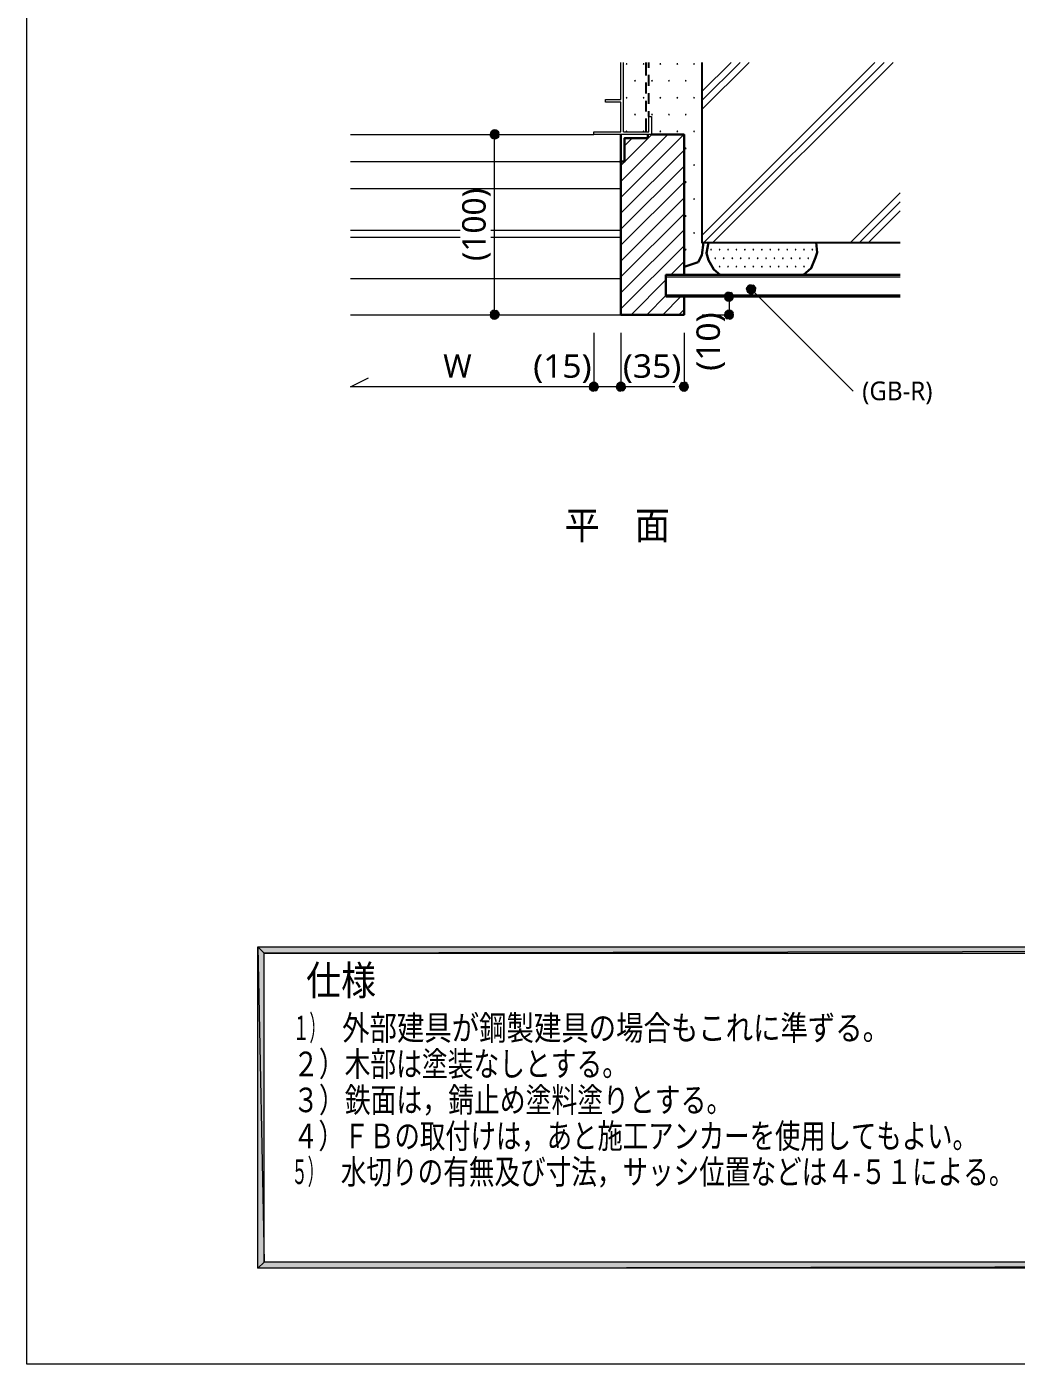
# Model space of a CAD drawing. Header units: millimetres. Extents: x 0 to 420, y 0 to 297.
# Drawn here: x 0.2 to 110, y 0 to 148.5 of the extents above; entities that cross this region are included whole.
import ezdxf
from ezdxf.enums import TextEntityAlignment as Align

# ---------------------------------------------------------------- set-up
doc = ezdxf.new("R2010")
doc.units = ezdxf.units.MM
doc.styles.add('kst32b', font='NotoSansJP-Variable.ttf')

msp = doc.modelspace()

# ---------------------------------------------------------------- hatches: boundary and pattern name
for points in [[(66.74, 144.4), (66.72, 144.38), (66.7, 144.36), (66.72, 144.34), (66.74, 144.31), (66.76, 144.34), (66.78, 144.36), (66.76, 144.38), (66.74, 144.4)], [(68.62, 144.4), (68.6, 144.38), (68.58, 144.36), (68.6, 144.34), (68.62, 144.31), (68.64, 144.34), (68.66, 144.36), (68.64, 144.38), (68.62, 144.4)], [(70.49, 144.4), (70.46, 144.38), (70.44, 144.36), (70.46, 144.34), (70.49, 144.31), (70.51, 144.34), (70.53, 144.36), (70.51, 144.38), (70.49, 144.4)], [(72.37, 144.4), (72.35, 144.38), (72.33, 144.36), (72.35, 144.34), (72.37, 144.31), (72.39, 144.34), (72.41, 144.36), (72.39, 144.38), (72.37, 144.4)], [(74.23, 144.4), (74.21, 144.38), (74.19, 144.36), (74.21, 144.34), (74.23, 144.31), (74.25, 144.34), (74.27, 144.36), (74.25, 144.38), (74.23, 144.4)], [(67.67, 142.54), (67.65, 142.52), (67.63, 142.49), (67.65, 142.47), (67.67, 142.45), (67.69, 142.47), (67.71, 142.49), (67.69, 142.52), (67.67, 142.54)], [(69.55, 142.54), (69.53, 142.52), (69.51, 142.49), (69.53, 142.47), (69.55, 142.45), (69.57, 142.47), (69.6, 142.49), (69.57, 142.52), (69.55, 142.54)], [(71.44, 142.54), (71.42, 142.52), (71.4, 142.49), (71.42, 142.47), (71.44, 142.45), (71.46, 142.47), (71.48, 142.49), (71.46, 142.52), (71.44, 142.54)], [(73.3, 142.54), (73.28, 142.52), (73.26, 142.49), (73.28, 142.47), (73.3, 142.45), (73.32, 142.47), (73.34, 142.49), (73.32, 142.52), (73.3, 142.54)], [(66.74, 140.65), (66.72, 140.63), (66.7, 140.61), (66.72, 140.59), (66.74, 140.57), (66.76, 140.59), (66.78, 140.61), (66.76, 140.63), (66.74, 140.65)], [(68.62, 140.65), (68.6, 140.63), (68.58, 140.61), (68.6, 140.59), (68.62, 140.57), (68.64, 140.59), (68.66, 140.61), (68.64, 140.63), (68.62, 140.65)], [(70.49, 140.65), (70.46, 140.63), (70.44, 140.61), (70.46, 140.59), (70.49, 140.57), (70.51, 140.59), (70.53, 140.61), (70.51, 140.63), (70.49, 140.65)], [(72.37, 140.65), (72.35, 140.63), (72.33, 140.61), (72.35, 140.59), (72.37, 140.57), (72.39, 140.59), (72.41, 140.61), (72.39, 140.63), (72.37, 140.65)], [(74.23, 140.65), (74.21, 140.63), (74.19, 140.61), (74.21, 140.59), (74.23, 140.57), (74.25, 140.59), (74.27, 140.61), (74.25, 140.63), (74.23, 140.65)], [(67.67, 138.77), (67.65, 138.75), (67.63, 138.73), (67.65, 138.71), (67.67, 138.68), (67.69, 138.71), (67.71, 138.73), (67.69, 138.75), (67.67, 138.77)], [(69.55, 138.77), (69.53, 138.75), (69.51, 138.73), (69.53, 138.71), (69.55, 138.68), (69.57, 138.71), (69.6, 138.73), (69.57, 138.75), (69.55, 138.77)], [(71.44, 138.77), (71.42, 138.75), (71.4, 138.73), (71.42, 138.71), (71.44, 138.68), (71.46, 138.71), (71.48, 138.73), (71.46, 138.75), (71.44, 138.77)], [(73.3, 138.77), (73.28, 138.75), (73.26, 138.73), (73.28, 138.71), (73.3, 138.68), (73.32, 138.71), (73.34, 138.73), (73.32, 138.75), (73.3, 138.77)], [(52.28, 136.99), (52.09, 137.03), (52.09, 136.52), (52.28, 136.99)], [(66.74, 136.91), (66.72, 136.88), (66.7, 136.86), (66.72, 136.84), (66.74, 136.82), (66.76, 136.84), (66.78, 136.86), (66.76, 136.88), (66.74, 136.91)], [(68.62, 136.91), (68.6, 136.88), (68.58, 136.86), (68.6, 136.84), (68.62, 136.82), (68.64, 136.84), (68.66, 136.86), (68.64, 136.88), (68.62, 136.91)], [(70.49, 136.91), (70.46, 136.88), (70.44, 136.86), (70.46, 136.84), (70.49, 136.82), (70.51, 136.84), (70.53, 136.86), (70.51, 136.88), (70.49, 136.91)], [(72.37, 136.91), (72.35, 136.88), (72.33, 136.86), (72.35, 136.84), (72.37, 136.82), (72.39, 136.84), (72.41, 136.86), (72.39, 136.88), (72.37, 136.91)], [(74.23, 136.91), (74.21, 136.88), (74.19, 136.86), (74.21, 136.84), (74.23, 136.82), (74.25, 136.84), (74.27, 136.86), (74.25, 136.88), (74.23, 136.91)], [(66.1, 133.65), (66.04, 133.63), (66, 133.58), (65.98, 133.52), (66, 133.46), (66.04, 133.41), (66.1, 133.39), (66.17, 133.41), (66.21, 133.46), (66.23, 133.52), (66.21, 133.58), (66.17, 133.63), (66.1, 133.65)], [(73.3, 135.02), (73.28, 135), (73.26, 134.98), (73.28, 134.96), (73.3, 134.94), (73.32, 134.96), (73.34, 134.98), (73.32, 135), (73.3, 135.02)], [(74.23, 133.16), (74.21, 133.14), (74.19, 133.12), (74.21, 133.1), (74.23, 133.07), (74.25, 133.1), (74.27, 133.12), (74.25, 133.14), (74.23, 133.16)], [(73.3, 131.28), (73.28, 131.25), (73.26, 131.23), (73.28, 131.21), (73.3, 131.19), (73.32, 131.21), (73.34, 131.23), (73.32, 131.25), (73.3, 131.28)], [(74.23, 129.39), (74.21, 129.37), (74.19, 129.35), (74.21, 129.33), (74.23, 129.31), (74.25, 129.33), (74.27, 129.35), (74.25, 129.37), (74.23, 129.39)], [(73.3, 127.53), (73.28, 127.51), (73.26, 127.49), (73.28, 127.47), (73.3, 127.44), (73.32, 127.47), (73.34, 127.49), (73.32, 127.51), (73.3, 127.53)], [(74.23, 125.65), (74.21, 125.62), (74.19, 125.6), (74.21, 125.58), (74.23, 125.56), (74.25, 125.58), (74.27, 125.6), (74.25, 125.62), (74.23, 125.65)], [(73.3, 123.78), (73.28, 123.76), (73.26, 123.74), (73.28, 123.72), (73.3, 123.7), (73.32, 123.72), (73.34, 123.74), (73.32, 123.76), (73.3, 123.78)], [(75.18, 123.78), (75.16, 123.76), (75.14, 123.74), (75.16, 123.72), (75.18, 123.7), (75.21, 123.72), (75.23, 123.74), (75.21, 123.76), (75.18, 123.78)], [(76.12, 123.78), (76.09, 123.76), (76.07, 123.74), (76.09, 123.72), (76.12, 123.7), (76.14, 123.72), (76.16, 123.74), (76.14, 123.76), (76.12, 123.78)], [(77.05, 123.78), (77.03, 123.76), (77, 123.74), (77.03, 123.72), (77.05, 123.7), (77.07, 123.72), (77.09, 123.74), (77.07, 123.76), (77.05, 123.78)], [(78, 123.78), (77.98, 123.76), (77.96, 123.74), (77.98, 123.72), (78, 123.7), (78.02, 123.72), (78.04, 123.74), (78.02, 123.76), (78, 123.78)], [(78.93, 123.78), (78.91, 123.76), (78.89, 123.74), (78.91, 123.72), (78.93, 123.7), (78.95, 123.72), (78.97, 123.74), (78.95, 123.76), (78.93, 123.78)], [(79.86, 123.78), (79.84, 123.76), (79.82, 123.74), (79.84, 123.72), (79.86, 123.7), (79.88, 123.72), (79.9, 123.74), (79.88, 123.76), (79.86, 123.78)], [(80.79, 123.78), (80.77, 123.76), (80.75, 123.74), (80.77, 123.72), (80.79, 123.7), (80.81, 123.72), (80.84, 123.74), (80.81, 123.76), (80.79, 123.78)], [(81.75, 123.78), (81.72, 123.76), (81.7, 123.74), (81.72, 123.72), (81.75, 123.7), (81.77, 123.72), (81.79, 123.74), (81.77, 123.76), (81.75, 123.78)], [(82.68, 123.78), (82.66, 123.76), (82.63, 123.74), (82.66, 123.72), (82.68, 123.7), (82.7, 123.72), (82.72, 123.74), (82.7, 123.76), (82.68, 123.78)], [(83.61, 123.78), (83.59, 123.76), (83.57, 123.74), (83.59, 123.72), (83.61, 123.7), (83.63, 123.72), (83.65, 123.74), (83.63, 123.76), (83.61, 123.78)], [(84.56, 123.78), (84.54, 123.76), (84.52, 123.74), (84.54, 123.72), (84.56, 123.7), (84.58, 123.72), (84.6, 123.74), (84.58, 123.76), (84.56, 123.78)], [(85.49, 123.78), (85.47, 123.76), (85.45, 123.74), (85.47, 123.72), (85.49, 123.7), (85.51, 123.72), (85.53, 123.74), (85.51, 123.76), (85.49, 123.78)], [(86.42, 123.78), (86.4, 123.76), (86.38, 123.74), (86.4, 123.72), (86.42, 123.7), (86.44, 123.72), (86.47, 123.74), (86.44, 123.76), (86.42, 123.78)], [(87.35, 123.78), (87.33, 123.76), (87.31, 123.74), (87.33, 123.72), (87.35, 123.7), (87.38, 123.72), (87.4, 123.74), (87.38, 123.76), (87.35, 123.78)], [(76.58, 122.83), (76.56, 122.81), (76.54, 122.79), (76.56, 122.77), (76.58, 122.75), (76.6, 122.77), (76.62, 122.79), (76.6, 122.81), (76.58, 122.83)], [(77.05, 121.9), (77.03, 121.88), (77, 121.86), (77.03, 121.84), (77.05, 121.81), (77.07, 121.84), (77.09, 121.86), (77.07, 121.88), (77.05, 121.9)], [(77.51, 122.83), (77.49, 122.81), (77.47, 122.79), (77.49, 122.77), (77.51, 122.75), (77.53, 122.77), (77.55, 122.79), (77.53, 122.81), (77.51, 122.83)], [(78, 121.9), (77.98, 121.88), (77.96, 121.86), (77.98, 121.84), (78, 121.81), (78.02, 121.84), (78.04, 121.86), (78.02, 121.88), (78, 121.9)], [(78.46, 122.83), (78.44, 122.81), (78.42, 122.79), (78.44, 122.77), (78.46, 122.75), (78.49, 122.77), (78.51, 122.79), (78.49, 122.81), (78.46, 122.83)], [(78.93, 121.9), (78.91, 121.88), (78.89, 121.86), (78.91, 121.84), (78.93, 121.81), (78.95, 121.84), (78.97, 121.86), (78.95, 121.88), (78.93, 121.9)], [(79.4, 122.83), (79.37, 122.81), (79.35, 122.79), (79.37, 122.77), (79.4, 122.75), (79.42, 122.77), (79.44, 122.79), (79.42, 122.81), (79.4, 122.83)], [(79.86, 121.9), (79.84, 121.88), (79.82, 121.86), (79.84, 121.84), (79.86, 121.81), (79.88, 121.84), (79.9, 121.86), (79.88, 121.88), (79.86, 121.9)], [(80.33, 122.83), (80.31, 122.81), (80.29, 122.79), (80.31, 122.77), (80.33, 122.75), (80.35, 122.77), (80.37, 122.79), (80.35, 122.81), (80.33, 122.83)], [(80.79, 121.9), (80.77, 121.88), (80.75, 121.86), (80.77, 121.84), (80.79, 121.81), (80.81, 121.84), (80.84, 121.86), (80.81, 121.88), (80.79, 121.9)], [(81.28, 122.83), (81.26, 122.81), (81.24, 122.79), (81.26, 122.77), (81.28, 122.75), (81.3, 122.77), (81.32, 122.79), (81.3, 122.81), (81.28, 122.83)], [(81.75, 121.9), (81.72, 121.88), (81.7, 121.86), (81.72, 121.84), (81.75, 121.81), (81.77, 121.84), (81.79, 121.86), (81.77, 121.88), (81.75, 121.9)], [(82.21, 122.83), (82.19, 122.81), (82.17, 122.79), (82.19, 122.77), (82.21, 122.75), (82.23, 122.77), (82.25, 122.79), (82.23, 122.81), (82.21, 122.83)], [(82.68, 121.9), (82.66, 121.88), (82.63, 121.86), (82.66, 121.84), (82.68, 121.81), (82.7, 121.84), (82.72, 121.86), (82.7, 121.88), (82.68, 121.9)], [(83.14, 122.83), (83.12, 122.81), (83.1, 122.79), (83.12, 122.77), (83.14, 122.75), (83.16, 122.77), (83.19, 122.79), (83.16, 122.81), (83.14, 122.83)], [(83.61, 121.9), (83.59, 121.88), (83.57, 121.86), (83.59, 121.84), (83.61, 121.81), (83.63, 121.84), (83.65, 121.86), (83.63, 121.88), (83.61, 121.9)], [(84.07, 122.83), (84.05, 122.81), (84.03, 122.79), (84.05, 122.77), (84.07, 122.75), (84.1, 122.77), (84.12, 122.79), (84.1, 122.81), (84.07, 122.83)], [(84.56, 121.9), (84.54, 121.88), (84.52, 121.86), (84.54, 121.84), (84.56, 121.81), (84.58, 121.84), (84.6, 121.86), (84.58, 121.88), (84.56, 121.9)], [(85.03, 122.83), (85.01, 122.81), (84.98, 122.79), (85.01, 122.77), (85.03, 122.75), (85.05, 122.77), (85.07, 122.79), (85.05, 122.81), (85.03, 122.83)], [(85.49, 121.9), (85.47, 121.88), (85.45, 121.86), (85.47, 121.84), (85.49, 121.81), (85.51, 121.84), (85.53, 121.86), (85.51, 121.88), (85.49, 121.9)], [(85.96, 122.83), (85.94, 122.81), (85.92, 122.79), (85.94, 122.77), (85.96, 122.75), (85.98, 122.77), (86, 122.79), (85.98, 122.81), (85.96, 122.83)], [(86.42, 121.9), (86.4, 121.88), (86.38, 121.86), (86.4, 121.84), (86.42, 121.81), (86.44, 121.84), (86.47, 121.86), (86.44, 121.88), (86.42, 121.9)], [(86.89, 122.83), (86.87, 122.81), (86.85, 122.79), (86.87, 122.77), (86.89, 122.75), (86.91, 122.77), (86.93, 122.79), (86.91, 122.81), (86.89, 122.83)], [(80.37, 119.8), (80.2, 119.68), (80.56, 119.34), (80.37, 119.8)], [(77.91, 118.07), (78.11, 118.03), (78.11, 118.53), (77.91, 118.07)], [(51.9, 116.06), (52.09, 116.01), (52.09, 116.52), (51.9, 116.06)], [(78.3, 116.99), (78.11, 117.03), (78.11, 116.52), (78.3, 116.99)], [(62.63, 108.71), (62.59, 108.52), (63.1, 108.52), (62.63, 108.71)], [(65.64, 108.71), (65.6, 108.52), (66.1, 108.52), (65.64, 108.71)], [(73.55, 108.33), (73.6, 108.52), (73.11, 108.52), (73.55, 108.33)]]:
    msp.add_hatch(color=7).paths.add_polyline_path(points)
h = msp.add_hatch(color=7)
h.paths.add_polyline_path([(51.65, 136.72), (51.6, 136.52), (52.09, 136.52), (51.65, 136.72)])
h.paths.add_polyline_path([(51.6, 136.52), (52.09, 136.52), (51.65, 136.33), (51.6, 136.52)])
h.paths.add_polyline_path([(52.09, 136.52), (51.65, 136.33), (51.75, 136.17), (52.09, 136.52)])
h = msp.add_hatch(color=7)
h.paths.add_polyline_path([(52.09, 137.03), (51.9, 136.99), (52.09, 136.52), (52.09, 137.03)])
h.paths.add_polyline_path([(51.9, 136.99), (52.09, 136.52), (51.75, 136.88), (51.9, 136.99)])
h.paths.add_polyline_path([(52.09, 136.52), (51.75, 136.88), (51.65, 136.72), (52.09, 136.52)])
h = msp.add_hatch(color=7)
h.paths.add_polyline_path([(52.6, 136.52), (52.56, 136.72), (52.09, 136.52), (52.6, 136.52)])
h.paths.add_polyline_path([(52.56, 136.72), (52.09, 136.52), (52.45, 136.88), (52.56, 136.72)])
h.paths.add_polyline_path([(52.09, 136.52), (52.45, 136.88), (52.28, 136.99), (52.09, 136.52)])
h = msp.add_hatch(color=7)
h.paths.add_polyline_path([(51.75, 136.17), (51.9, 136.06), (52.09, 136.52), (51.75, 136.17)])
h.paths.add_polyline_path([(51.9, 136.06), (52.09, 136.52), (52.09, 136.02), (51.9, 136.06)])
h.paths.add_polyline_path([(52.09, 136.52), (52.09, 136.02), (52.28, 136.06), (52.09, 136.52)])
h = msp.add_hatch(color=7)
h.paths.add_polyline_path([(52.28, 136.06), (52.45, 136.17), (52.09, 136.52), (52.28, 136.06)])
h.paths.add_polyline_path([(52.45, 136.17), (52.09, 136.52), (52.56, 136.33), (52.45, 136.17)])
h.paths.add_polyline_path([(52.09, 136.52), (52.56, 136.33), (52.6, 136.52), (52.09, 136.52)])
h = msp.add_hatch(color=7)
h.paths.add_polyline_path([(77.91, 118.98), (77.75, 118.87), (78.11, 118.53), (77.91, 118.98)])
h.paths.add_polyline_path([(77.75, 118.87), (78.11, 118.53), (77.64, 118.72), (77.75, 118.87)])
h.paths.add_polyline_path([(78.11, 118.53), (77.64, 118.72), (77.6, 118.53), (78.11, 118.53)])
h = msp.add_hatch(color=7)
h.paths.add_polyline_path([(78.44, 118.87), (78.3, 118.98), (78.11, 118.53), (78.44, 118.87)])
h.paths.add_polyline_path([(78.3, 118.98), (78.11, 118.53), (78.11, 119.02), (78.3, 118.98)])
h.paths.add_polyline_path([(78.11, 118.53), (78.11, 119.02), (77.91, 118.98), (78.11, 118.53)])
h = msp.add_hatch(color=7)
h.paths.add_polyline_path([(78.57, 118.34), (78.59, 118.53), (78.11, 118.53), (78.57, 118.34)])
h.paths.add_polyline_path([(78.59, 118.53), (78.11, 118.53), (78.57, 118.72), (78.59, 118.53)])
h.paths.add_polyline_path([(78.11, 118.53), (78.57, 118.72), (78.44, 118.87), (78.11, 118.53)])
h = msp.add_hatch(color=7)
h.paths.add_polyline_path([(80.2, 119.68), (80.09, 119.53), (80.56, 119.34), (80.2, 119.68)])
h.paths.add_polyline_path([(80.09, 119.53), (80.56, 119.34), (80.05, 119.34), (80.09, 119.53)])
h.paths.add_polyline_path([(80.56, 119.34), (80.05, 119.34), (80.09, 119.15), (80.56, 119.34)])
h = msp.add_hatch(color=7)
h.paths.add_polyline_path([(80.09, 119.15), (80.2, 118.98), (80.56, 119.34), (80.09, 119.15)])
h.paths.add_polyline_path([(80.2, 118.98), (80.56, 119.34), (80.37, 118.87), (80.2, 118.98)])
h.paths.add_polyline_path([(80.56, 119.34), (80.37, 118.87), (80.56, 118.83), (80.56, 119.34)])
h = msp.add_hatch(color=7)
h.paths.add_polyline_path([(80.92, 119.68), (80.75, 119.8), (80.56, 119.34), (80.92, 119.68)])
h.paths.add_polyline_path([(80.75, 119.8), (80.56, 119.34), (80.56, 119.82), (80.75, 119.8)])
h.paths.add_polyline_path([(80.56, 119.34), (80.56, 119.82), (80.37, 119.8), (80.56, 119.34)])
h = msp.add_hatch(color=7)
h.paths.add_polyline_path([(81.03, 119.15), (81.05, 119.34), (80.56, 119.34), (81.03, 119.15)])
h.paths.add_polyline_path([(81.05, 119.34), (80.56, 119.34), (81.03, 119.53), (81.05, 119.34)])
h.paths.add_polyline_path([(80.56, 119.34), (81.03, 119.53), (80.92, 119.68), (80.56, 119.34)])
h = msp.add_hatch(color=7)
h.paths.add_polyline_path([(80.56, 118.83), (80.75, 118.87), (80.56, 119.34), (80.56, 118.83)])
h.paths.add_polyline_path([(80.75, 118.87), (80.56, 119.34), (80.92, 118.98), (80.75, 118.87)])
h.paths.add_polyline_path([(80.56, 119.34), (80.92, 118.98), (81.03, 119.15), (80.56, 119.34)])
h = msp.add_hatch(color=7)
h.paths.add_polyline_path([(77.6, 118.53), (77.64, 118.34), (78.11, 118.53), (77.6, 118.53)])
h.paths.add_polyline_path([(77.64, 118.34), (78.11, 118.53), (77.75, 118.17), (77.64, 118.34)])
h.paths.add_polyline_path([(78.11, 118.53), (77.75, 118.17), (77.91, 118.07), (78.11, 118.53)])
h = msp.add_hatch(color=7)
h.paths.add_polyline_path([(78.11, 118.03), (78.3, 118.07), (78.11, 118.53), (78.11, 118.03)])
h.paths.add_polyline_path([(78.3, 118.07), (78.11, 118.53), (78.44, 118.17), (78.3, 118.07)])
h.paths.add_polyline_path([(78.11, 118.53), (78.44, 118.17), (78.57, 118.34), (78.11, 118.53)])
h = msp.add_hatch(color=7)
h.paths.add_polyline_path([(51.9, 116.99), (51.75, 116.88), (52.09, 116.52), (51.9, 116.99)])
h.paths.add_polyline_path([(51.75, 116.88), (52.09, 116.52), (51.65, 116.71), (51.75, 116.88)])
h.paths.add_polyline_path([(52.09, 116.52), (51.65, 116.71), (51.6, 116.52), (52.09, 116.52)])
h = msp.add_hatch(color=7)
h.paths.add_polyline_path([(51.6, 116.52), (51.65, 116.33), (52.09, 116.52), (51.6, 116.52)])
h.paths.add_polyline_path([(51.65, 116.33), (52.09, 116.52), (51.75, 116.16), (51.65, 116.33)])
h.paths.add_polyline_path([(52.09, 116.52), (51.75, 116.16), (51.9, 116.06), (52.09, 116.52)])
h = msp.add_hatch(color=7)
h.paths.add_polyline_path([(52.45, 116.88), (52.28, 116.99), (52.09, 116.52), (52.45, 116.88)])
h.paths.add_polyline_path([(52.28, 116.99), (52.09, 116.52), (52.09, 117.03), (52.28, 116.99)])
h.paths.add_polyline_path([(52.09, 116.52), (52.09, 117.03), (51.9, 116.99), (52.09, 116.52)])
h = msp.add_hatch(color=7)
h.paths.add_polyline_path([(52.56, 116.33), (52.6, 116.52), (52.09, 116.52), (52.56, 116.33)])
h.paths.add_polyline_path([(52.6, 116.52), (52.09, 116.52), (52.56, 116.71), (52.6, 116.52)])
h.paths.add_polyline_path([(52.09, 116.52), (52.56, 116.71), (52.45, 116.88), (52.09, 116.52)])
h = msp.add_hatch(color=7)
h.paths.add_polyline_path([(52.09, 116.01), (52.28, 116.06), (52.09, 116.52), (52.09, 116.01)])
h.paths.add_polyline_path([(52.28, 116.06), (52.09, 116.52), (52.45, 116.16), (52.28, 116.06)])
h.paths.add_polyline_path([(52.09, 116.52), (52.45, 116.16), (52.56, 116.33), (52.09, 116.52)])
h = msp.add_hatch(color=7)
h.paths.add_polyline_path([(77.64, 116.71), (77.6, 116.52), (78.11, 116.52), (77.64, 116.71)])
h.paths.add_polyline_path([(77.6, 116.52), (78.11, 116.52), (77.64, 116.33), (77.6, 116.52)])
h.paths.add_polyline_path([(78.11, 116.52), (77.64, 116.33), (77.75, 116.16), (78.11, 116.52)])
h = msp.add_hatch(color=7)
h.paths.add_polyline_path([(78.11, 117.03), (77.91, 116.99), (78.11, 116.52), (78.11, 117.03)])
h.paths.add_polyline_path([(77.91, 116.99), (78.11, 116.52), (77.75, 116.88), (77.91, 116.99)])
h.paths.add_polyline_path([(78.11, 116.52), (77.75, 116.88), (77.64, 116.71), (78.11, 116.52)])
h = msp.add_hatch(color=7)
h.paths.add_polyline_path([(77.75, 116.16), (77.91, 116.06), (78.11, 116.52), (77.75, 116.16)])
h.paths.add_polyline_path([(77.91, 116.06), (78.11, 116.52), (78.11, 116.01), (77.91, 116.06)])
h.paths.add_polyline_path([(78.11, 116.52), (78.11, 116.01), (78.3, 116.06), (78.11, 116.52)])
h = msp.add_hatch(color=7)
h.paths.add_polyline_path([(78.59, 116.52), (78.57, 116.71), (78.11, 116.52), (78.59, 116.52)])
h.paths.add_polyline_path([(78.57, 116.71), (78.11, 116.52), (78.44, 116.88), (78.57, 116.71)])
h.paths.add_polyline_path([(78.11, 116.52), (78.44, 116.88), (78.3, 116.99), (78.11, 116.52)])
h = msp.add_hatch(color=7)
h.paths.add_polyline_path([(78.3, 116.06), (78.44, 116.16), (78.11, 116.52), (78.3, 116.06)])
h.paths.add_polyline_path([(78.44, 116.16), (78.11, 116.52), (78.57, 116.33), (78.44, 116.16)])
h.paths.add_polyline_path([(78.11, 116.52), (78.57, 116.33), (78.59, 116.52), (78.11, 116.52)])
h = msp.add_hatch(color=7)
h.paths.add_polyline_path([(62.59, 108.52), (62.63, 108.33), (63.1, 108.52), (62.59, 108.52)])
h.paths.add_polyline_path([(62.63, 108.33), (63.1, 108.52), (62.74, 108.16), (62.63, 108.33)])
h.paths.add_polyline_path([(63.1, 108.52), (62.74, 108.16), (62.91, 108.06), (63.1, 108.52)])
h = msp.add_hatch(color=7)
h.paths.add_polyline_path([(63.1, 109.03), (62.91, 108.99), (63.1, 108.52), (63.1, 109.03)])
h.paths.add_polyline_path([(62.91, 108.99), (63.1, 108.52), (62.74, 108.88), (62.91, 108.99)])
h.paths.add_polyline_path([(63.1, 108.52), (62.74, 108.88), (62.63, 108.71), (63.1, 108.52)])
h = msp.add_hatch(color=7)
h.paths.add_polyline_path([(62.91, 108.06), (63.1, 108.03), (63.1, 108.52), (62.91, 108.06)])
h.paths.add_polyline_path([(63.1, 108.03), (63.1, 108.52), (63.29, 108.06), (63.1, 108.03)])
h.paths.add_polyline_path([(63.1, 108.52), (63.29, 108.06), (63.46, 108.16), (63.1, 108.52)])
h = msp.add_hatch(color=7)
h.paths.add_polyline_path([(63.56, 108.71), (63.46, 108.88), (63.1, 108.52), (63.56, 108.71)])
h.paths.add_polyline_path([(63.46, 108.88), (63.1, 108.52), (63.29, 108.99), (63.46, 108.88)])
h.paths.add_polyline_path([(63.1, 108.52), (63.29, 108.99), (63.1, 109.03), (63.1, 108.52)])
h = msp.add_hatch(color=7)
h.paths.add_polyline_path([(63.46, 108.16), (63.56, 108.33), (63.1, 108.52), (63.46, 108.16)])
h.paths.add_polyline_path([(63.56, 108.33), (63.1, 108.52), (63.61, 108.52), (63.56, 108.33)])
h.paths.add_polyline_path([(63.1, 108.52), (63.61, 108.52), (63.56, 108.71), (63.1, 108.52)])
h = msp.add_hatch(color=7)
h.paths.add_polyline_path([(65.6, 108.52), (65.64, 108.33), (66.1, 108.52), (65.6, 108.52)])
h.paths.add_polyline_path([(65.64, 108.33), (66.1, 108.52), (65.74, 108.16), (65.64, 108.33)])
h.paths.add_polyline_path([(66.1, 108.52), (65.74, 108.16), (65.91, 108.06), (66.1, 108.52)])
h = msp.add_hatch(color=7)
h.paths.add_polyline_path([(66.1, 109.03), (65.91, 108.99), (66.1, 108.52), (66.1, 109.03)])
h.paths.add_polyline_path([(65.91, 108.99), (66.1, 108.52), (65.74, 108.88), (65.91, 108.99)])
h.paths.add_polyline_path([(66.1, 108.52), (65.74, 108.88), (65.64, 108.71), (66.1, 108.52)])
h = msp.add_hatch(color=7)
h.paths.add_polyline_path([(65.91, 108.06), (66.1, 108.03), (66.1, 108.52), (65.91, 108.06)])
h.paths.add_polyline_path([(66.1, 108.03), (66.1, 108.52), (66.29, 108.06), (66.1, 108.03)])
h.paths.add_polyline_path([(66.1, 108.52), (66.29, 108.06), (66.46, 108.16), (66.1, 108.52)])
h = msp.add_hatch(color=7)
h.paths.add_polyline_path([(66.57, 108.71), (66.46, 108.88), (66.1, 108.52), (66.57, 108.71)])
h.paths.add_polyline_path([(66.46, 108.88), (66.1, 108.52), (66.29, 108.99), (66.46, 108.88)])
h.paths.add_polyline_path([(66.1, 108.52), (66.29, 108.99), (66.1, 109.03), (66.1, 108.52)])
h = msp.add_hatch(color=7)
h.paths.add_polyline_path([(66.46, 108.16), (66.57, 108.33), (66.1, 108.52), (66.46, 108.16)])
h.paths.add_polyline_path([(66.57, 108.33), (66.1, 108.52), (66.59, 108.52), (66.57, 108.33)])
h.paths.add_polyline_path([(66.1, 108.52), (66.59, 108.52), (66.57, 108.71), (66.1, 108.52)])
h = msp.add_hatch(color=7)
h.paths.add_polyline_path([(72.75, 108.88), (72.64, 108.71), (73.11, 108.52), (72.75, 108.88)])
h.paths.add_polyline_path([(72.64, 108.71), (73.11, 108.52), (72.6, 108.52), (72.64, 108.71)])
h.paths.add_polyline_path([(73.11, 108.52), (72.6, 108.52), (72.64, 108.33), (73.11, 108.52)])
h = msp.add_hatch(color=7)
h.paths.add_polyline_path([(72.64, 108.33), (72.75, 108.16), (73.11, 108.52), (72.64, 108.33)])
h.paths.add_polyline_path([(72.75, 108.16), (73.11, 108.52), (72.9, 108.06), (72.75, 108.16)])
h.paths.add_polyline_path([(73.11, 108.52), (72.9, 108.06), (73.11, 108.03), (73.11, 108.52)])
h = msp.add_hatch(color=7)
h.paths.add_polyline_path([(73.3, 108.99), (73.11, 109.03), (73.11, 108.52), (73.3, 108.99)])
h.paths.add_polyline_path([(73.11, 109.03), (73.11, 108.52), (72.9, 108.99), (73.11, 109.03)])
h.paths.add_polyline_path([(73.11, 108.52), (72.9, 108.99), (72.75, 108.88), (73.11, 108.52)])
h = msp.add_hatch(color=7)
h.paths.add_polyline_path([(73.6, 108.52), (73.55, 108.71), (73.11, 108.52), (73.6, 108.52)])
h.paths.add_polyline_path([(73.55, 108.71), (73.11, 108.52), (73.45, 108.88), (73.55, 108.71)])
h.paths.add_polyline_path([(73.11, 108.52), (73.45, 108.88), (73.3, 108.99), (73.11, 108.52)])
h = msp.add_hatch(color=7)
h.paths.add_polyline_path([(73.11, 108.03), (73.3, 108.06), (73.11, 108.52), (73.11, 108.03)])
h.paths.add_polyline_path([(73.3, 108.06), (73.11, 108.52), (73.45, 108.16), (73.3, 108.06)])
h.paths.add_polyline_path([(73.11, 108.52), (73.45, 108.16), (73.55, 108.33), (73.11, 108.52)])
h = msp.add_hatch(color=7)
h.paths.add_polyline_path([(393.83, 11.35), (394.53, 10.65), (393.83, 45.64), (393.83, 11.35)])
h.paths.add_polyline_path([(394.53, 10.65), (393.83, 45.64), (394.53, 46.33), (394.53, 10.65)])
h.paths.add_polyline_path([(393.83, 45.64), (394.53, 46.33), (26.52, 45.64), (393.83, 45.64)])
h.paths.add_polyline_path([(394.53, 46.33), (26.52, 45.64), (25.82, 46.33), (394.53, 46.33)])
h.paths.add_polyline_path([(26.52, 45.64), (25.82, 46.33), (26.52, 11.35), (26.52, 45.64)])
h.paths.add_polyline_path([(25.82, 46.33), (26.52, 11.35), (25.82, 10.65), (25.82, 46.33)])
h.paths.add_polyline_path([(26.52, 11.35), (25.82, 10.65), (393.83, 11.35), (26.52, 11.35)])
h.paths.add_polyline_path([(25.82, 10.65), (393.83, 11.35), (394.53, 10.65), (25.82, 10.65)])

# ---------------------------------------------------------------- linework, layer by layer
at = {"lineweight": 13}
msp.add_lwpolyline([(0.19, 0), (0.19, 296.97), (420.16, 296.97), (420.16, 0)], close=True, dxfattribs=at)
for points in [[(66.1, 140.12), (64.39, 140.12), (64.39, 140.42), (66.1, 140.42), (66.1, 144.53)], [(66.4, 136.82), (66.4, 144.53)], [(75.1, 140.29), (79.33, 144.53)], [(75.1, 125.31), (94.3, 144.53)], [(75.1, 141.29), (78.34, 144.53)], [(75.1, 139.3), (80.33, 144.53)], [(75.31, 124.52), (95.31, 144.53)], [(76.31, 124.52), (96.31, 144.53)], [(66.1, 136.82), (66.1, 140.12)], [(69.19, 138.51), (69.49, 138.51), (69.49, 136.52)], [(69.19, 136.82), (69.19, 138.51)], [(69.49, 136.52), (63.1, 136.52), (63.1, 136.82), (66.1, 136.82)], [(66.4, 136.82), (69.19, 136.82)], [(36.11, 136.52), (63.1, 136.52)], [(52.09, 116.52), (52.09, 136.52)], [(66.1, 133.07), (69.53, 136.52)], [(66.1, 131.32), (71.31, 136.52)], [(66.1, 129.54), (73.09, 136.52)], [(66.51, 135.25), (67.37, 136.12)], [(66.1, 127.78), (73.11, 134.77)], [(36.11, 133.52), (66.1, 133.52)], [(66.1, 126.01), (73.11, 133.01)], [(66.1, 124.25), (73.11, 131.23)], [(36.11, 130.53), (66.1, 130.53)], [(66.1, 122.47), (73.11, 129.48)], [(91.59, 124.52), (97.09, 130.03)], [(66.1, 120.71), (73.11, 127.7)], [(92.58, 124.52), (97.09, 129.03)], [(93.58, 124.52), (97.09, 128.04)], [(36.11, 125.92), (48.26, 125.92)], [(36.11, 125.12), (48.26, 125.12)], [(51.69, 125.92), (66.1, 125.92)], [(51.69, 125.12), (66.1, 125.12)], [(66.1, 118.94), (73.11, 125.94)], [(66.1, 117.18), (73.11, 124.16)], [(71.63, 120.93), (73.11, 122.41)], [(36.11, 120.52), (66.1, 120.52)], [(67.23, 116.52), (71.1, 120.4)], [(71.1, 120.73), (97.09, 120.73)], [(80.56, 119.34), (91.86, 108.01)], [(68.98, 116.52), (71.1, 118.64)], [(70.76, 116.52), (72.75, 118.53)], [(71.1, 118.72), (97.09, 118.72)], [(78.11, 118.53), (78.11, 116.52)], [(36.11, 116.52), (66.1, 116.52)], [(72.52, 116.52), (73.11, 117.09)], [(75.12, 116.52), (78.13, 116.52)], [(63.1, 114.51), (63.1, 108.48)], [(66.1, 114.51), (66.1, 108.48)], [(73.11, 114.51), (73.11, 108.48)], [(36.11, 108.52), (38.1, 109.52)], [(72.09, 108.52), (36.11, 108.52)]]:
    msp.add_lwpolyline(points, dxfattribs=at)
at = {"lineweight": 0}
for points in [[(66.74, 144.4), (66.72, 144.38), (66.7, 144.36), (66.72, 144.34), (66.74, 144.31), (66.76, 144.34), (66.78, 144.36), (66.76, 144.38)], [(68.62, 144.4), (68.6, 144.38), (68.58, 144.36), (68.6, 144.34), (68.62, 144.31), (68.64, 144.34), (68.66, 144.36), (68.64, 144.38)], [(70.49, 144.4), (70.46, 144.38), (70.44, 144.36), (70.46, 144.34), (70.49, 144.31), (70.51, 144.34), (70.53, 144.36), (70.51, 144.38)], [(72.37, 144.4), (72.35, 144.38), (72.33, 144.36), (72.35, 144.34), (72.37, 144.31), (72.39, 144.34), (72.41, 144.36), (72.39, 144.38)], [(74.23, 144.4), (74.21, 144.38), (74.19, 144.36), (74.21, 144.34), (74.23, 144.31), (74.25, 144.34), (74.27, 144.36), (74.25, 144.38)], [(67.67, 142.54), (67.65, 142.52), (67.63, 142.49), (67.65, 142.47), (67.67, 142.45), (67.69, 142.47), (67.71, 142.49), (67.69, 142.52)], [(69.55, 142.54), (69.53, 142.52), (69.51, 142.49), (69.53, 142.47), (69.55, 142.45), (69.57, 142.47), (69.6, 142.49), (69.57, 142.52)], [(71.44, 142.54), (71.42, 142.52), (71.4, 142.49), (71.42, 142.47), (71.44, 142.45), (71.46, 142.47), (71.48, 142.49), (71.46, 142.52)], [(73.3, 142.54), (73.28, 142.52), (73.26, 142.49), (73.28, 142.47), (73.3, 142.45), (73.32, 142.47), (73.34, 142.49), (73.32, 142.52)], [(66.74, 140.65), (66.72, 140.63), (66.7, 140.61), (66.72, 140.59), (66.74, 140.57), (66.76, 140.59), (66.78, 140.61), (66.76, 140.63)], [(68.62, 140.65), (68.6, 140.63), (68.58, 140.61), (68.6, 140.59), (68.62, 140.57), (68.64, 140.59), (68.66, 140.61), (68.64, 140.63)], [(70.49, 140.65), (70.46, 140.63), (70.44, 140.61), (70.46, 140.59), (70.49, 140.57), (70.51, 140.59), (70.53, 140.61), (70.51, 140.63)], [(72.37, 140.65), (72.35, 140.63), (72.33, 140.61), (72.35, 140.59), (72.37, 140.57), (72.39, 140.59), (72.41, 140.61), (72.39, 140.63)], [(74.23, 140.65), (74.21, 140.63), (74.19, 140.61), (74.21, 140.59), (74.23, 140.57), (74.25, 140.59), (74.27, 140.61), (74.25, 140.63)], [(67.67, 138.77), (67.65, 138.75), (67.63, 138.73), (67.65, 138.71), (67.67, 138.68), (67.69, 138.71), (67.71, 138.73), (67.69, 138.75)], [(69.55, 138.77), (69.53, 138.75), (69.51, 138.73), (69.53, 138.71), (69.55, 138.68), (69.57, 138.71), (69.6, 138.73), (69.57, 138.75)], [(71.44, 138.77), (71.42, 138.75), (71.4, 138.73), (71.42, 138.71), (71.44, 138.68), (71.46, 138.71), (71.48, 138.73), (71.46, 138.75)], [(73.3, 138.77), (73.28, 138.75), (73.26, 138.73), (73.28, 138.71), (73.3, 138.68), (73.32, 138.71), (73.34, 138.73), (73.32, 138.75)], [(51.65, 136.72), (51.6, 136.52), (52.09, 136.52)], [(52.09, 136.52), (51.75, 136.88), (51.65, 136.72)], [(51.9, 136.99), (52.09, 136.52), (51.75, 136.88)], [(52.09, 137.03), (51.9, 136.99), (52.09, 136.52)], [(52.28, 136.99), (52.09, 137.03), (52.09, 136.52)], [(52.09, 136.52), (52.45, 136.88), (52.28, 136.99)], [(52.56, 136.72), (52.09, 136.52), (52.45, 136.88)], [(52.6, 136.52), (52.56, 136.72), (52.09, 136.52)], [(66.74, 136.91), (66.72, 136.88), (66.7, 136.86), (66.72, 136.84), (66.74, 136.82), (66.76, 136.84), (66.78, 136.86), (66.76, 136.88)], [(68.62, 136.91), (68.6, 136.88), (68.58, 136.86), (68.6, 136.84), (68.62, 136.82), (68.64, 136.84), (68.66, 136.86), (68.64, 136.88)], [(70.49, 136.91), (70.46, 136.88), (70.44, 136.86), (70.46, 136.84), (70.49, 136.82), (70.51, 136.84), (70.53, 136.86), (70.51, 136.88)], [(72.37, 136.91), (72.35, 136.88), (72.33, 136.86), (72.35, 136.84), (72.37, 136.82), (72.39, 136.84), (72.41, 136.86), (72.39, 136.88)], [(74.23, 136.91), (74.21, 136.88), (74.19, 136.86), (74.21, 136.84), (74.23, 136.82), (74.25, 136.84), (74.27, 136.86), (74.25, 136.88)], [(51.6, 136.52), (52.09, 136.52), (51.65, 136.33)], [(52.09, 136.52), (51.65, 136.33), (51.75, 136.17)], [(51.75, 136.17), (51.9, 136.06), (52.09, 136.52)], [(51.9, 136.06), (52.09, 136.52), (52.09, 136.02)], [(52.09, 136.52), (52.09, 136.02), (52.28, 136.06)], [(52.28, 136.06), (52.45, 136.17), (52.09, 136.52)], [(52.45, 136.17), (52.09, 136.52), (52.56, 136.33)], [(52.09, 136.52), (52.56, 136.33), (52.6, 136.52)], [(66.1, 133.65), (66.04, 133.63), (66, 133.58), (65.98, 133.52), (66, 133.46), (66.04, 133.41), (66.1, 133.39), (66.17, 133.41), (66.21, 133.46), (66.23, 133.52), (66.21, 133.58), (66.17, 133.63)], [(73.3, 135.02), (73.28, 135), (73.26, 134.98), (73.28, 134.96), (73.3, 134.94), (73.32, 134.96), (73.34, 134.98), (73.32, 135)], [(74.23, 133.16), (74.21, 133.14), (74.19, 133.12), (74.21, 133.1), (74.23, 133.07), (74.25, 133.1), (74.27, 133.12), (74.25, 133.14)], [(73.3, 131.28), (73.28, 131.25), (73.26, 131.23), (73.28, 131.21), (73.3, 131.19), (73.32, 131.21), (73.34, 131.23), (73.32, 131.25)], [(74.23, 129.39), (74.21, 129.37), (74.19, 129.35), (74.21, 129.33), (74.23, 129.31), (74.25, 129.33), (74.27, 129.35), (74.25, 129.37)], [(73.3, 127.53), (73.28, 127.51), (73.26, 127.49), (73.28, 127.47), (73.3, 127.44), (73.32, 127.47), (73.34, 127.49), (73.32, 127.51)], [(74.23, 125.65), (74.21, 125.62), (74.19, 125.6), (74.21, 125.58), (74.23, 125.56), (74.25, 125.58), (74.27, 125.6), (74.25, 125.62)], [(73.3, 123.78), (73.28, 123.76), (73.26, 123.74), (73.28, 123.72), (73.3, 123.7), (73.32, 123.72), (73.34, 123.74), (73.32, 123.76)], [(75.18, 123.78), (75.16, 123.76), (75.14, 123.74), (75.16, 123.72), (75.18, 123.7), (75.21, 123.72), (75.23, 123.74), (75.21, 123.76)], [(77.75, 118.87), (78.11, 118.53), (77.64, 118.72)], [(77.91, 118.98), (77.75, 118.87), (78.11, 118.53)], [(78.11, 118.53), (78.11, 119.02), (77.91, 118.98)], [(78.3, 118.98), (78.11, 118.53), (78.11, 119.02)], [(78.44, 118.87), (78.3, 118.98), (78.11, 118.53)], [(78.11, 118.53), (78.57, 118.72), (78.44, 118.87)], [(80.09, 119.53), (80.56, 119.34), (80.05, 119.34)], [(80.56, 119.34), (80.05, 119.34), (80.09, 119.15)], [(80.2, 119.68), (80.09, 119.53), (80.56, 119.34)], [(80.09, 119.15), (80.2, 118.98), (80.56, 119.34)], [(80.37, 119.8), (80.2, 119.68), (80.56, 119.34)], [(80.2, 118.98), (80.56, 119.34), (80.37, 118.87)], [(80.56, 119.34), (80.56, 119.82), (80.37, 119.8)], [(80.56, 119.34), (80.37, 118.87), (80.56, 118.83)], [(80.75, 119.8), (80.56, 119.34), (80.56, 119.82)], [(80.92, 119.68), (80.75, 119.8), (80.56, 119.34)], [(80.56, 119.34), (81.03, 119.53), (80.92, 119.68)], [(81.05, 119.34), (80.56, 119.34), (81.03, 119.53)], [(80.56, 118.83), (80.75, 118.87), (80.56, 119.34)], [(80.75, 118.87), (80.56, 119.34), (80.92, 118.98)], [(80.56, 119.34), (80.92, 118.98), (81.03, 119.15)], [(81.03, 119.15), (81.05, 119.34), (80.56, 119.34)], [(78.11, 118.53), (77.64, 118.72), (77.6, 118.53)], [(77.6, 118.53), (77.64, 118.34), (78.11, 118.53)], [(77.64, 118.34), (78.11, 118.53), (77.75, 118.17)], [(78.11, 118.53), (77.75, 118.17), (77.91, 118.07)], [(77.91, 118.07), (78.11, 118.03), (78.11, 118.53)], [(78.59, 118.53), (78.11, 118.53), (78.57, 118.72)], [(78.11, 118.03), (78.3, 118.07), (78.11, 118.53)], [(78.3, 118.07), (78.11, 118.53), (78.44, 118.17)], [(78.11, 118.53), (78.44, 118.17), (78.57, 118.34)], [(78.57, 118.34), (78.59, 118.53), (78.11, 118.53)], [(52.09, 116.52), (51.65, 116.71), (51.6, 116.52)], [(51.6, 116.52), (51.65, 116.33), (52.09, 116.52)], [(51.75, 116.88), (52.09, 116.52), (51.65, 116.71)], [(51.65, 116.33), (52.09, 116.52), (51.75, 116.16)], [(51.9, 116.99), (51.75, 116.88), (52.09, 116.52)], [(52.09, 116.52), (51.75, 116.16), (51.9, 116.06)], [(52.09, 116.52), (52.09, 117.03), (51.9, 116.99)], [(51.9, 116.06), (52.09, 116.01), (52.09, 116.52)], [(52.28, 116.99), (52.09, 116.52), (52.09, 117.03)], [(52.45, 116.88), (52.28, 116.99), (52.09, 116.52)], [(52.09, 116.52), (52.56, 116.71), (52.45, 116.88)], [(52.6, 116.52), (52.09, 116.52), (52.56, 116.71)], [(52.09, 116.01), (52.28, 116.06), (52.09, 116.52)], [(52.28, 116.06), (52.09, 116.52), (52.45, 116.16)], [(52.09, 116.52), (52.45, 116.16), (52.56, 116.33)], [(52.56, 116.33), (52.6, 116.52), (52.09, 116.52)], [(77.64, 116.71), (77.6, 116.52), (78.11, 116.52)], [(77.6, 116.52), (78.11, 116.52), (77.64, 116.33)], [(78.11, 116.52), (77.75, 116.88), (77.64, 116.71)], [(78.11, 116.52), (77.64, 116.33), (77.75, 116.16)], [(77.91, 116.99), (78.11, 116.52), (77.75, 116.88)], [(77.75, 116.16), (77.91, 116.06), (78.11, 116.52)], [(78.11, 117.03), (77.91, 116.99), (78.11, 116.52)], [(77.91, 116.06), (78.11, 116.52), (78.11, 116.01)], [(78.3, 116.99), (78.11, 117.03), (78.11, 116.52)], [(78.11, 116.52), (78.44, 116.88), (78.3, 116.99)], [(78.57, 116.71), (78.11, 116.52), (78.44, 116.88)], [(78.59, 116.52), (78.57, 116.71), (78.11, 116.52)], [(78.11, 116.52), (78.11, 116.01), (78.3, 116.06)], [(78.3, 116.06), (78.44, 116.16), (78.11, 116.52)], [(78.44, 116.16), (78.11, 116.52), (78.57, 116.33)], [(78.11, 116.52), (78.57, 116.33), (78.59, 116.52)], [(62.63, 108.71), (62.59, 108.52), (63.1, 108.52)], [(62.59, 108.52), (62.63, 108.33), (63.1, 108.52)], [(63.1, 108.52), (62.74, 108.88), (62.63, 108.71)], [(62.63, 108.33), (63.1, 108.52), (62.74, 108.16)], [(62.91, 108.99), (63.1, 108.52), (62.74, 108.88)], [(63.1, 108.52), (62.74, 108.16), (62.91, 108.06)], [(63.1, 109.03), (62.91, 108.99), (63.1, 108.52)], [(62.91, 108.06), (63.1, 108.03), (63.1, 108.52)], [(63.1, 108.52), (63.29, 108.99), (63.1, 109.03)], [(63.46, 108.88), (63.1, 108.52), (63.29, 108.99)], [(63.56, 108.71), (63.46, 108.88), (63.1, 108.52)], [(63.1, 108.52), (63.61, 108.52), (63.56, 108.71)], [(63.1, 108.03), (63.1, 108.52), (63.29, 108.06)], [(63.1, 108.52), (63.29, 108.06), (63.46, 108.16)], [(63.46, 108.16), (63.56, 108.33), (63.1, 108.52)], [(63.56, 108.33), (63.1, 108.52), (63.61, 108.52)], [(65.64, 108.71), (65.6, 108.52), (66.1, 108.52)], [(65.6, 108.52), (65.64, 108.33), (66.1, 108.52)], [(66.1, 108.52), (65.74, 108.88), (65.64, 108.71)], [(65.64, 108.33), (66.1, 108.52), (65.74, 108.16)], [(65.91, 108.99), (66.1, 108.52), (65.74, 108.88)], [(66.1, 108.52), (65.74, 108.16), (65.91, 108.06)], [(66.1, 109.03), (65.91, 108.99), (66.1, 108.52)], [(65.91, 108.06), (66.1, 108.03), (66.1, 108.52)], [(66.1, 108.52), (66.29, 108.99), (66.1, 109.03)], [(66.46, 108.88), (66.1, 108.52), (66.29, 108.99)], [(66.57, 108.71), (66.46, 108.88), (66.1, 108.52)], [(66.1, 108.52), (66.59, 108.52), (66.57, 108.71)], [(66.1, 108.03), (66.1, 108.52), (66.29, 108.06)], [(66.1, 108.52), (66.29, 108.06), (66.46, 108.16)], [(66.46, 108.16), (66.57, 108.33), (66.1, 108.52)], [(66.57, 108.33), (66.1, 108.52), (66.59, 108.52)], [(72.64, 108.71), (73.11, 108.52), (72.6, 108.52)], [(73.11, 108.52), (72.6, 108.52), (72.64, 108.33)], [(72.75, 108.88), (72.64, 108.71), (73.11, 108.52)], [(72.64, 108.33), (72.75, 108.16), (73.11, 108.52)], [(73.11, 108.52), (72.9, 108.99), (72.75, 108.88)], [(72.75, 108.16), (73.11, 108.52), (72.9, 108.06)], [(73.11, 109.03), (73.11, 108.52), (72.9, 108.99)], [(73.11, 108.52), (72.9, 108.06), (73.11, 108.03)], [(73.3, 108.99), (73.11, 109.03), (73.11, 108.52)], [(73.11, 108.52), (73.45, 108.88), (73.3, 108.99)], [(73.55, 108.71), (73.11, 108.52), (73.45, 108.88)], [(73.6, 108.52), (73.55, 108.71), (73.11, 108.52)], [(73.11, 108.03), (73.3, 108.06), (73.11, 108.52)], [(73.3, 108.06), (73.11, 108.52), (73.45, 108.16)], [(73.11, 108.52), (73.45, 108.16), (73.55, 108.33)], [(73.55, 108.33), (73.6, 108.52), (73.11, 108.52)], [(394.53, 46.33), (26.52, 45.64), (25.82, 46.33)], [(26.52, 45.64), (25.82, 46.33), (26.52, 11.35)], [(25.82, 46.33), (26.52, 11.35), (25.82, 10.65)], [(393.83, 45.64), (394.53, 46.33), (26.52, 45.64)], [(26.52, 11.35), (25.82, 10.65), (393.83, 11.35)], [(25.82, 10.65), (393.83, 11.35), (394.53, 10.65)]]:
    msp.add_lwpolyline(points, close=True, dxfattribs=at)
at = {"lineweight": 25}
for points in [[(68.9, 143.07), (68.9, 144.53)], [(69.19, 143.93), (69.19, 144.53)], [(75.1, 144.53), (75.1, 124.52), (97.09, 124.52)], [(69.19, 141.92), (69.19, 143.13)], [(68.9, 141.08), (68.9, 142.28)], [(69.19, 139.93), (69.19, 141.12)], [(68.9, 139.06), (68.9, 140.27)], [(68.9, 136.82), (68.9, 138.28)], [(69.19, 138.51), (69.19, 139.13)]]:
    msp.add_lwpolyline(points, dxfattribs=at)
at = {"lineweight": 30}
for points in [[(73.11, 118.53), (73.11, 116.52), (66.1, 116.52), (66.1, 136.52)], [(66.1, 133.52), (66.51, 133.52), (66.51, 136.12), (69.11, 136.12), (69.11, 136.52)], [(69.49, 136.52), (73.11, 136.52), (73.11, 120.93)], [(75.29, 124.52), (75.1, 123.11), (74.68, 122.34), (73.11, 121.84)], [(75.82, 124.52), (75.59, 123.36), (75.82, 122.58), (76.41, 121.54), (77.13, 120.93)], [(87.78, 124.52), (87.88, 123.42), (87.69, 122.85), (87.23, 121.69), (86.36, 120.93)], [(71.1, 118.53), (71.1, 120.93), (97.09, 120.93)], [(71.1, 118.53), (97.09, 118.53)]]:
    msp.add_lwpolyline(points, dxfattribs=at)
at = {"lineweight": 5}
for points in [[(76.12, 123.78), (76.09, 123.76), (76.07, 123.74), (76.09, 123.72), (76.12, 123.7), (76.14, 123.72), (76.16, 123.74), (76.14, 123.76)], [(77.05, 123.78), (77.03, 123.76), (77, 123.74), (77.03, 123.72), (77.05, 123.7), (77.07, 123.72), (77.09, 123.74), (77.07, 123.76)], [(78, 123.78), (77.98, 123.76), (77.96, 123.74), (77.98, 123.72), (78, 123.7), (78.02, 123.72), (78.04, 123.74), (78.02, 123.76)], [(78.93, 123.78), (78.91, 123.76), (78.89, 123.74), (78.91, 123.72), (78.93, 123.7), (78.95, 123.72), (78.97, 123.74), (78.95, 123.76)], [(79.86, 123.78), (79.84, 123.76), (79.82, 123.74), (79.84, 123.72), (79.86, 123.7), (79.88, 123.72), (79.9, 123.74), (79.88, 123.76)], [(80.79, 123.78), (80.77, 123.76), (80.75, 123.74), (80.77, 123.72), (80.79, 123.7), (80.81, 123.72), (80.84, 123.74), (80.81, 123.76)], [(81.75, 123.78), (81.72, 123.76), (81.7, 123.74), (81.72, 123.72), (81.75, 123.7), (81.77, 123.72), (81.79, 123.74), (81.77, 123.76)], [(82.68, 123.78), (82.66, 123.76), (82.63, 123.74), (82.66, 123.72), (82.68, 123.7), (82.7, 123.72), (82.72, 123.74), (82.7, 123.76)], [(83.61, 123.78), (83.59, 123.76), (83.57, 123.74), (83.59, 123.72), (83.61, 123.7), (83.63, 123.72), (83.65, 123.74), (83.63, 123.76)], [(84.56, 123.78), (84.54, 123.76), (84.52, 123.74), (84.54, 123.72), (84.56, 123.7), (84.58, 123.72), (84.6, 123.74), (84.58, 123.76)], [(85.49, 123.78), (85.47, 123.76), (85.45, 123.74), (85.47, 123.72), (85.49, 123.7), (85.51, 123.72), (85.53, 123.74), (85.51, 123.76)], [(86.42, 123.78), (86.4, 123.76), (86.38, 123.74), (86.4, 123.72), (86.42, 123.7), (86.44, 123.72), (86.47, 123.74), (86.44, 123.76)], [(87.35, 123.78), (87.33, 123.76), (87.31, 123.74), (87.33, 123.72), (87.35, 123.7), (87.38, 123.72), (87.4, 123.74), (87.38, 123.76)], [(76.58, 122.83), (76.56, 122.81), (76.54, 122.79), (76.56, 122.77), (76.58, 122.75), (76.6, 122.77), (76.62, 122.79), (76.6, 122.81)], [(77.05, 121.9), (77.03, 121.88), (77, 121.86), (77.03, 121.84), (77.05, 121.81), (77.07, 121.84), (77.09, 121.86), (77.07, 121.88)], [(77.51, 122.83), (77.49, 122.81), (77.47, 122.79), (77.49, 122.77), (77.51, 122.75), (77.53, 122.77), (77.55, 122.79), (77.53, 122.81)], [(78, 121.9), (77.98, 121.88), (77.96, 121.86), (77.98, 121.84), (78, 121.81), (78.02, 121.84), (78.04, 121.86), (78.02, 121.88)], [(78.46, 122.83), (78.44, 122.81), (78.42, 122.79), (78.44, 122.77), (78.46, 122.75), (78.49, 122.77), (78.51, 122.79), (78.49, 122.81)], [(78.93, 121.9), (78.91, 121.88), (78.89, 121.86), (78.91, 121.84), (78.93, 121.81), (78.95, 121.84), (78.97, 121.86), (78.95, 121.88)], [(79.4, 122.83), (79.37, 122.81), (79.35, 122.79), (79.37, 122.77), (79.4, 122.75), (79.42, 122.77), (79.44, 122.79), (79.42, 122.81)], [(79.86, 121.9), (79.84, 121.88), (79.82, 121.86), (79.84, 121.84), (79.86, 121.81), (79.88, 121.84), (79.9, 121.86), (79.88, 121.88)], [(80.33, 122.83), (80.31, 122.81), (80.29, 122.79), (80.31, 122.77), (80.33, 122.75), (80.35, 122.77), (80.37, 122.79), (80.35, 122.81)], [(80.79, 121.9), (80.77, 121.88), (80.75, 121.86), (80.77, 121.84), (80.79, 121.81), (80.81, 121.84), (80.84, 121.86), (80.81, 121.88)], [(81.28, 122.83), (81.26, 122.81), (81.24, 122.79), (81.26, 122.77), (81.28, 122.75), (81.3, 122.77), (81.32, 122.79), (81.3, 122.81)], [(81.75, 121.9), (81.72, 121.88), (81.7, 121.86), (81.72, 121.84), (81.75, 121.81), (81.77, 121.84), (81.79, 121.86), (81.77, 121.88)], [(82.21, 122.83), (82.19, 122.81), (82.17, 122.79), (82.19, 122.77), (82.21, 122.75), (82.23, 122.77), (82.25, 122.79), (82.23, 122.81)], [(82.68, 121.9), (82.66, 121.88), (82.63, 121.86), (82.66, 121.84), (82.68, 121.81), (82.7, 121.84), (82.72, 121.86), (82.7, 121.88)], [(83.14, 122.83), (83.12, 122.81), (83.1, 122.79), (83.12, 122.77), (83.14, 122.75), (83.16, 122.77), (83.19, 122.79), (83.16, 122.81)], [(83.61, 121.9), (83.59, 121.88), (83.57, 121.86), (83.59, 121.84), (83.61, 121.81), (83.63, 121.84), (83.65, 121.86), (83.63, 121.88)], [(84.07, 122.83), (84.05, 122.81), (84.03, 122.79), (84.05, 122.77), (84.07, 122.75), (84.1, 122.77), (84.12, 122.79), (84.1, 122.81)], [(84.56, 121.9), (84.54, 121.88), (84.52, 121.86), (84.54, 121.84), (84.56, 121.81), (84.58, 121.84), (84.6, 121.86), (84.58, 121.88)], [(85.03, 122.83), (85.01, 122.81), (84.98, 122.79), (85.01, 122.77), (85.03, 122.75), (85.05, 122.77), (85.07, 122.79), (85.05, 122.81)], [(85.49, 121.9), (85.47, 121.88), (85.45, 121.86), (85.47, 121.84), (85.49, 121.81), (85.51, 121.84), (85.53, 121.86), (85.51, 121.88)], [(85.96, 122.83), (85.94, 122.81), (85.92, 122.79), (85.94, 122.77), (85.96, 122.75), (85.98, 122.77), (86, 122.79), (85.98, 122.81)], [(86.42, 121.9), (86.4, 121.88), (86.38, 121.86), (86.4, 121.84), (86.42, 121.81), (86.44, 121.84), (86.47, 121.86), (86.44, 121.88)], [(86.89, 122.83), (86.87, 122.81), (86.85, 122.79), (86.87, 122.77), (86.89, 122.75), (86.91, 122.77), (86.93, 122.79), (86.91, 122.81)]]:
    msp.add_lwpolyline(points, close=True, dxfattribs=at)

# ---------------------------------------------------------------- texts
at = {"style": 'kst32b'}
for s, height, p, p2 in [('(100)', 2.599, (51.1, 122.47), (51.1, 130.59)), ('(10)', 2.599, (77.09, 110.28), (77.09, 116.78)), ('(15)', 2.599, (56.37, 109.52), (62.86, 109.52)), ('(35)', 2.599, (66.32, 109.52), (72.81, 109.52)), ('(GB-R)', 2.079, (92.88, 107.02), (100.68, 107.02)), ('平\u3000面', 3.119, (59.86, 91.57), (71.55, 91.57)), ('仕様', 3.273, (31.18, 40.98), (38.94, 40.98)), ('１）', 2.728, (29.74, 35.98), (33.36, 35.98)), ('外部建具が鋼製建具の場合もこれに準ずる。', 2.7278, (35.18, 35.98), (95.97, 35.98)), ('２）木部は塗装なしとする。', 2.7278, (29.74, 31.98), (66.9, 31.98)), ('３）鉄面は，錆止め塗料塗りとする。', 2.7278, (29.74, 27.98), (78.47, 27.98)), ('４）ＦＢの取付けは，あと施工アンカーを使用してもよい。', 2.7278, (29.74, 23.98), (105.71, 23.98)), ('５）', 2.728, (29.55, 20), (33.17, 20)), ('水切りの有無及び寸法，サッシ位置などは４-５１による。', 2.7278, (35.03, 20), (109.77, 20))]:
    msp.add_text(s, height=height, dxfattribs=at).set_placement(p, p2, align=Align.FIT)
msp.add_text('W', height=2.6, dxfattribs=at).set_placement((46.4, 109.52))

doc.saveas('drawing.dxf')
